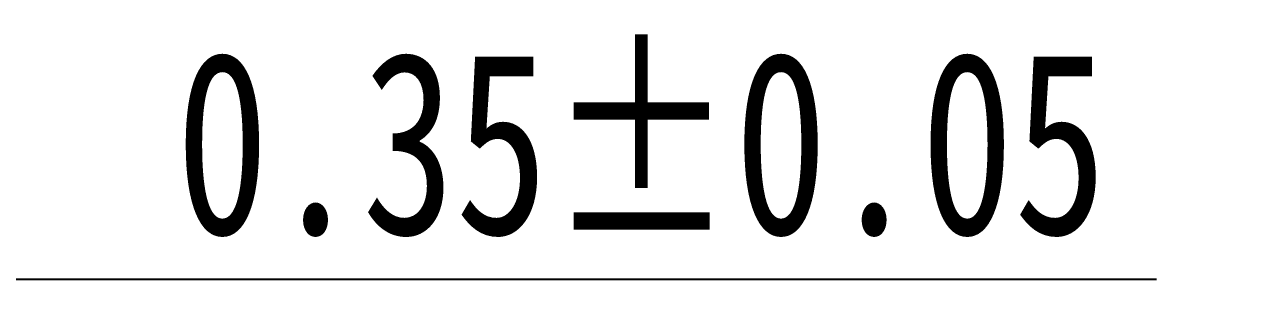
# Model space of a CAD drawing. Header units: millimetres. Extents: x 1 to 339, y 0 to 170.
# Drawn here: x 233.99 to 244.06, y 103.44 to 105.78 of the extents above; entities that cross this region are included whole.
import ezdxf

# ---------------------------------------------------------------- set-up
doc = ezdxf.new("R2010")
doc.units = ezdxf.units.MM
doc.layers.add('标注', color=3, linetype='Continuous')
doc.styles.add('宋体', font='SimSun.ttf', dxfattribs={"width": 0.75})
doc.dimstyles.new('ISO-25$0', dxfattribs={"dimscale": 0, "dimtxt": 1, "dimasz": 0.6, "dimexe": 0.5, "dimexo": 0.3, "dimgap": 0.2, "dimtad": 1, "dimrnd": 0.0005, "dimdsep": 46, "dimtxsty": '宋体', "dimcen": 2.5, "dimclrd": 3, "dimclre": 3, "dimclrt": 3, "dimazin": 0, "dimtfac": 1, "dimtmove": 0, "dimatfit": 3, "dimfxl": 1, "dimlwd": 9, "dimlwe": 9, "dimarcsym": 0})

# ---------------------------------------------------------------- blocks, each defined once
blk = doc.blocks.new('*D23')
at = {"layer": 'Defpoints', "color": 0, "transparency": 16777216}
for p in [(232.473, 104.372), (232.823, 104.372), (232.823, 103.692)]:
    blk.add_point(p, dxfattribs=at)
at = {"layer": '标注', "transparency": 16777216}
for p, q in [((232.473, 104.122), (232.473, 103.442)), ((232.823, 104.122), (232.823, 103.442)), ((231.473, 103.692), (230.473, 103.692)), ((232.473, 103.692), (232.823, 103.692)), ((233.823, 103.692), (243.292, 103.692))]:
    blk.add_line(p, q, dxfattribs=at)
for points in [[(231.473, 103.858), (231.473, 103.525), (232.473, 103.692)], [(233.823, 103.858), (233.823, 103.525), (232.823, 103.692)]]:
    blk.add_solid(points, dxfattribs=at)
at = {"layer": '标注', "transparency": 16777216, "insert": (239.058, 104.8), "char_height": 1.5, "attachment_point": 5, "style": '宋体'}
blk.add_mtext('0.35±0.05', dxfattribs=at)

msp = doc.modelspace()

# ---------------------------------------------------------------- dimensions: what is measured, and where the dimension line sits
at = {"layer": '标注'}
dim = msp.add_linear_dim(base=(232.823, 103.692), p1=(232.473, 104.372), p2=(232.823, 104.372), dimstyle='ISO-25$0', override={"dimscale": 1, "dimtxt": 1.5, "dimasz": 1, "dimexe": 0.25, "dimexo": 0.25, "dimgap": 0.3, "dimcen": 1, "dimclrd": 256, "dimclre": 256, "dimclrt": 256, "dimtol": 1, "dimtp": 0.05, "dimtm": 0.05, "dimlwd": 65535, "dimlwe": 65535}, dxfattribs=at)
dim.commit()
dim.dimension.update_dxf_attribs({"geometry": '*D23', "text_midpoint": (239.058, 104.8)})

doc.saveas('drawing.dxf')
